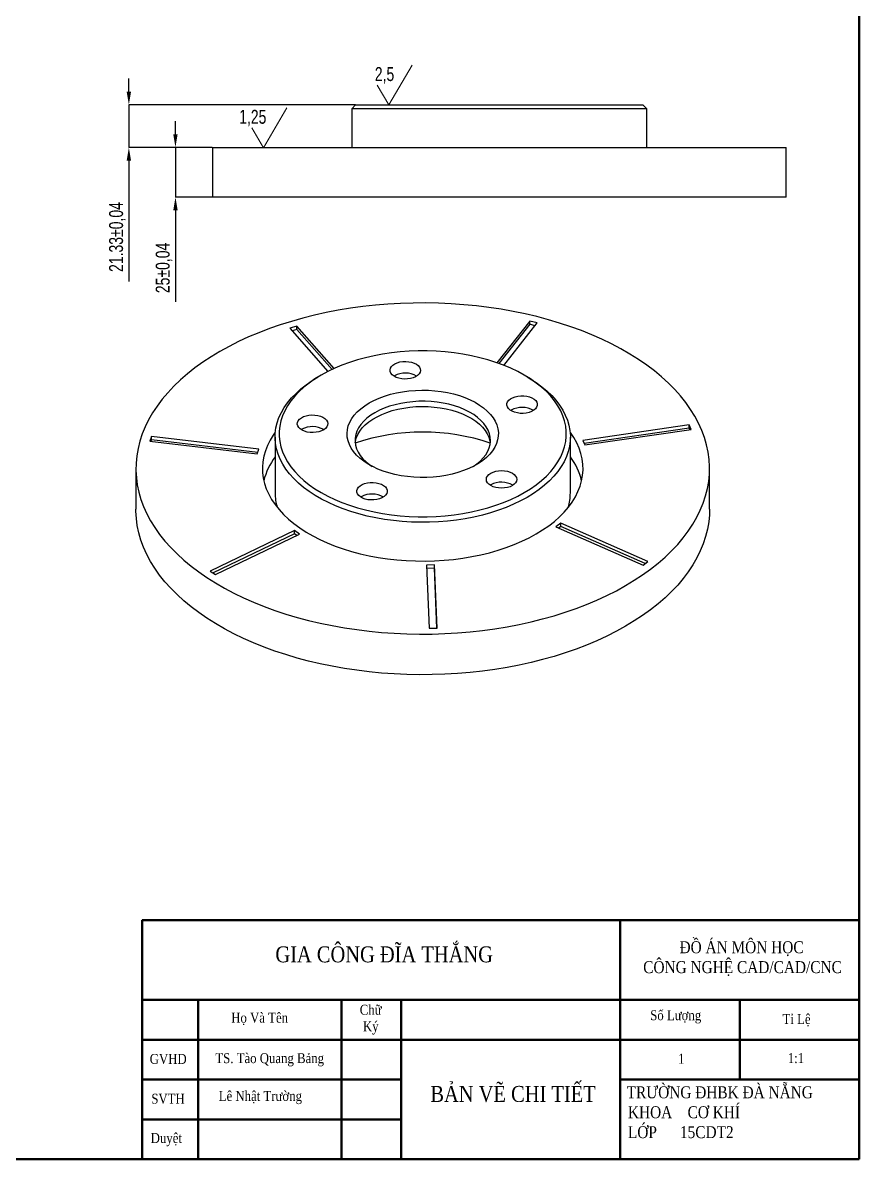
# Model space of a CAD drawing. Header units: millimetres. Extents: x -1 to 420, y 0 to 441.
# Drawn here: x 210 to 420, y 0 to 285.3 of the extents above; entities that cross this region are included whole.
import ezdxf

# ---------------------------------------------------------------- set-up
doc = ezdxf.new("R2010")
doc.units = ezdxf.units.MM
doc.header["$LTSCALE"] = 23.1
doc.header["$PDMODE"] = 3
doc.header["$PDSIZE"] = 8
doc.linetypes.add('ACAD_ISO04W100', pattern=[30, 24, -3, 0, -3])
doc.linetypes.add('CENTER', pattern=[0.6, 0.375, -0.075, 0.075, -0.075])
doc.layers.get('0').update_dxf_attribs({"linetype": 'CONTINUOUS', "lineweight": 35})
doc.layers.get('Defpoints').update_dxf_attribs({"linetype": 'CONTINUOUS'})
doc.layers.add('3D', color=20, linetype='CONTINUOUS', plot=False)
doc.layers.add('chu', color=140, linetype='CONTINUOUS')
doc.layers.add('demension', color=161, linetype='ACAD_ISO04W100')
doc.layers.add('chuan-text', color=90, linetype='CONTINUOUS', lineweight=25)
doc.layers.add('khung', color=212, linetype='CONTINUOUS', lineweight=50)
doc.styles.add('SLDTEXTSTYLE0', font='TXT', dxfattribs={"width": 0.75})
doc.styles.get("Standard").update_dxf_attribs({"font": 'times.ttf', "width": 0.85})
doc.dimstyles.new('SLDDIMSTYLE0', dxfattribs={"dimtxt": 3.5, "dimasz": 3.302, "dimexe": 0, "dimexo": 0.0625, "dimgap": 0.875, "dimtad": 1, "dimlfac": 2, "dimrnd": 1e-09, "dimzin": 12, "dimdsep": 46, "dimtxsty": 'SLDTEXTSTYLE0', "dimsah": 1, "dimcen": 0.09, "dimadec": 0, "dimazin": 3, "dimtfac": 1, "dimtmove": 0, "dimatfit": 0, "dimfxl": 1, "dimfrac": 2, "dimtolj": 1, "dimtzin": 12, "dimarcsym": 0})

# ---------------------------------------------------------------- blocks, each defined once
blk = doc.blocks.new('SW_SFSYMBOL_0')
at = {"color": 0, "linetype": 'Continuous', "lineweight": 0}
for q in [(9.41, 5), (0.57, 0)]:
    blk.add_line((3.51, -5), q, dxfattribs=at)
at = {"color": 0, "linetype": 'Continuous', "lineweight": 0, "insert": (0, 4.51), "char_height": 3.5, "attachment_point": 1, "style": 'SLDTEXTSTYLE0'}
blk.add_mtext('2,5', dxfattribs=at)
blk = doc.blocks.new('*D55')
at = {"layer": 'Defpoints', "color": 0, "linetype": 'Continuous', "transparency": 16777216}
for p in [(248.34, 254.02), (257.64, 254.02), (257.64, 241.52)]:
    blk.add_point(p, dxfattribs=at)
at = {"layer": 'demension', "color": 0, "linetype": 'Continuous', "lineweight": -2, "transparency": 16777216}
for p, q in [((248.34, 257.32), (248.34, 260.62)), ((257.57, 254.02), (248.34, 254.02)), ((248.34, 254.02), (248.34, 241.52)), ((257.57, 241.52), (248.34, 241.52)), ((248.34, 238.21), (248.34, 215.23))]:
    blk.add_line(p, q, dxfattribs=at)
at = {"layer": 'demension', "color": 0, "linetype": 'Continuous', "transparency": 16777216}
for points in [[(247.79, 257.32), (248.89, 257.32), (248.34, 254.02)], [(247.79, 238.21), (248.89, 238.21), (248.34, 241.52)]]:
    blk.add_solid(points, dxfattribs=at)
at = {"layer": 'demension', "color": 0, "linetype": 'Continuous', "transparency": 16777216, "insert": (243.38, 223.76), "char_height": 3.5, "attachment_point": 2, "rotation": 90, "style": 'SLDTEXTSTYLE0'}
blk.add_mtext('\\A1;25±0,04', dxfattribs=at)
blk = doc.blocks.new('*D56')
at = {"layer": 'Defpoints', "color": 0, "linetype": 'Continuous', "transparency": 16777216}
for p in [(293.57, 264.68), (236.64, 254.02), (257.64, 254.02)]:
    blk.add_point(p, dxfattribs=at)
at = {"layer": 'demension', "color": 0, "linetype": 'Continuous', "lineweight": -2, "transparency": 16777216}
for p, q in [((236.64, 267.98), (236.64, 271.29)), ((293.51, 264.68), (236.64, 264.68)), ((236.64, 264.68), (236.64, 254.02)), ((257.57, 254.02), (236.64, 254.02)), ((236.64, 250.71), (236.64, 220.36))]:
    blk.add_line(p, q, dxfattribs=at)
at = {"layer": 'demension', "color": 0, "linetype": 'Continuous', "transparency": 16777216}
for points in [[(236.09, 267.98), (237.19, 267.98), (236.64, 264.68)], [(236.09, 250.71), (237.19, 250.71), (236.64, 254.02)]]:
    blk.add_solid(points, dxfattribs=at)
at = {"layer": 'demension', "color": 0, "linetype": 'Continuous', "transparency": 16777216, "insert": (231.68, 231.52), "char_height": 3.5, "attachment_point": 2, "rotation": 90, "style": 'SLDTEXTSTYLE0'}
blk.add_mtext('\\A1;21.33±0,04', dxfattribs=at)
blk = doc.blocks.new('SW_SFSYMBOL_1')
at = {"color": 0, "linetype": 'Continuous', "lineweight": 0}
for q in [(12, 5), (3.15, 0)]:
    blk.add_line((6.1, -5), q, dxfattribs=at)
at = {"color": 0, "linetype": 'Continuous', "lineweight": 0, "insert": (0, 4.51), "char_height": 3.5, "attachment_point": 1, "style": 'SLDTEXTSTYLE0'}
blk.add_mtext('1,25', dxfattribs=at)

msp = doc.modelspace()

# ---------------------------------------------------------------- linework, layer by layer
at = {"layer": '3D', "linetype": 'Continuous', "lineweight": 30}
for p, q in [((278.8176, 209.1401), (277.0362, 208.6153)), ((277.0362, 208.6153), (286.6302, 197.7628)), ((278.8176, 208.3236), (277.6089, 207.9675)), ((288.2085, 198.5173), (278.8176, 209.1401)), ((278.8176, 208.3236), (278.8176, 209.1401)), ((287.6952, 198.2815), (278.8176, 208.3236)), ((337.2899, 210.4207), (329.0521, 199.933)), ((337.2899, 209.6042), (329.5536, 199.7549)), ((330.7525, 199.302), (339.1114, 209.9439)), ((339.1114, 209.9439), (337.2899, 210.4207)), ((337.2899, 209.6042), (337.2899, 210.4207)), ((338.5794, 209.2666), (337.2899, 209.6042)), ((284.9059, 196.8303), (284.1987, 196.4219)), ((303.3253, 196.6987), (303.1754, 196.6071)), ((336.6215, 196.4219), (335.9143, 196.8303)), ((332.6536, 188.072), (332.5037, 187.9804)), ((280.0501, 183.2623), (279.9003, 183.1707)), ((377.3026, 184.3514), (350.6405, 180.4624)), ((377.3026, 183.5348), (350.9764, 179.6949)), ((351.1304, 179.343), (377.7925, 183.232)), ((377.7925, 183.232), (377.3026, 184.3514)), ((377.3026, 183.5348), (377.3026, 184.3514)), ((377.4566, 183.183), (377.3026, 183.5348)), ((242.3136, 181.4259), (241.9137, 180.2947)), ((241.9137, 180.2947), (268.8584, 177.1203)), ((242.3136, 180.6094), (242.1908, 180.262)), ((269.2583, 178.2516), (242.3136, 181.4259)), ((242.3136, 180.6094), (242.3136, 181.4259)), ((268.9812, 177.4677), (242.3136, 180.6094)), ((273.3476, 181.2953), (273.3476, 167.2794)), ((347.4726, 167.2794), (347.4726, 181.2953)), ((350.6405, 180.4624), (351.1304, 179.343)), ((268.8584, 177.1203), (269.2583, 178.2516)), ((238.4101, 173.4035), (238.4101, 163.1967)), ((382.4101, 163.1967), (382.4101, 173.4035)), ((327.5044, 169.304), (327.3545, 169.2124)), ((294.9937, 166.3314), (294.8438, 166.2398)), ((278.1865, 157.8527), (257.0877, 147.6706)), ((278.1865, 157.0361), (257.7837, 147.1899)), ((258.3704, 146.7848), (279.4692, 156.9668)), ((279.4692, 156.9668), (278.1865, 157.8527)), ((278.1865, 157.0361), (278.1865, 157.8527)), ((278.7732, 156.6309), (278.1865, 157.0361)), ((345.0534, 159.647), (343.8428, 158.7279)), ((343.8428, 158.7279), (365.7333, 149.119)), ((345.0534, 158.8305), (344.5243, 158.4288)), ((366.9439, 150.038), (345.0534, 159.647)), ((345.0534, 158.8305), (345.0534, 159.647)), ((366.2624, 149.5206), (345.0534, 158.8305)), ((313.3792, 149.1905), (311.3797, 149.1638)), ((311.3797, 149.1638), (312.0146, 133.2927)), ((313.3792, 148.3739), (311.4124, 148.3477)), ((314.0141, 133.3193), (313.3792, 149.1905)), ((313.3792, 148.3739), (313.3792, 149.1905)), ((313.9814, 133.3189), (313.3792, 148.3739)), ((365.7333, 149.119), (366.9439, 150.038)), ((257.0877, 147.6706), (258.3704, 146.7848)), ((312.0146, 133.2927), (314.0141, 133.3193))]:
    msp.add_line(p, q, dxfattribs=at)
at = {"layer": '3D', "linetype": 'Continuous', "lineweight": 30, "flags": 128}
for points in [[(259.4984, 202.7941), (257.2963, 201.4653), (255.1981, 200.0816), (253.2079, 198.6456), (251.3298, 197.1602), (249.5673, 195.6283), (247.924, 194.0529), (246.4029, 192.4371), (245.0071, 190.784), (243.7394, 189.0969), (242.6022, 187.3791), (241.5977, 185.6339), (240.7279, 183.8648), (239.9945, 182.0752), (239.399, 180.2686), (238.9425, 178.4486), (238.6259, 176.6187), (238.4497, 174.7826), (238.4145, 172.9437), (238.5202, 171.1057), (238.7666, 169.2722), (239.1533, 167.4468), (239.6795, 165.6331), (240.3441, 163.8345), (241.1459, 162.0547), (242.0832, 160.2972), (243.1543, 158.5652), (244.3571, 156.8624), (245.6892, 155.1919), (247.1479, 153.557), (248.7306, 151.961), (250.4339, 150.407), (252.2546, 148.898), (254.1892, 147.437), (256.2339, 146.0268), (258.3846, 144.6701), (260.6371, 143.3698), (262.9871, 142.1282), (265.4299, 140.9478), (267.9608, 139.831), (270.5748, 138.7799), (273.2667, 137.7966), (276.0313, 136.883), (278.8633, 136.0409), (281.757, 135.2719), (284.7068, 134.5775), (287.7069, 133.9592), (290.7514, 133.4181), (293.8345, 132.9552), (296.9499, 132.5715), (300.0918, 132.2678), (303.2538, 132.0446), (306.4298, 131.9023), (309.6137, 131.8413), (312.799, 131.8616), (315.9798, 131.9633), (319.1496, 132.1461), (322.3023, 132.4096), (325.4317, 132.7534), (328.5317, 133.1768), (331.5962, 133.6789), (334.6193, 134.2588), (337.595, 134.9153), (340.5174, 135.6471), (343.381, 136.4529), (346.1799, 137.331), (348.9089, 138.2797), (351.5625, 139.2971), (354.1355, 140.3814), (356.623, 141.5302), (359.02, 142.7415), (361.3218, 144.0128), (363.524, 145.3416), (365.6221, 146.7253), (367.6123, 148.1613), (369.4904, 149.6467), (371.2529, 151.1786), (372.8963, 152.754), (374.4173, 154.3698), (375.8131, 156.0229), (377.0808, 157.71), (378.218, 159.4278), (379.2225, 161.173), (380.0923, 162.9421), (380.8257, 164.7317), (381.4212, 166.5383), (381.8777, 168.3583), (382.1944, 170.1882), (382.3705, 172.0243), (382.4057, 173.8632), (382.3, 175.7012), (382.0536, 177.5347), (381.6669, 179.3601), (381.1407, 181.1738), (380.4761, 182.9724), (379.6744, 184.7522), (378.737, 186.5097), (377.6659, 188.2417), (376.4631, 189.9445), (375.131, 191.615), (373.6723, 193.2499), (372.0897, 194.8459), (370.3863, 196.3999), (368.5656, 197.9089), (366.631, 199.37), (364.5863, 200.7802), (362.4356, 202.1368), (360.1831, 203.4371), (357.8331, 204.6787), (355.3903, 205.8591), (352.8594, 206.9759), (350.2455, 208.027), (347.5535, 209.0103), (344.7889, 209.9239), (341.9569, 210.7661), (339.0632, 211.535), (336.1134, 212.2294), (333.1133, 212.8477), (330.0688, 213.3889), (326.9857, 213.8517), (323.8703, 214.2354), (320.7284, 214.5391), (317.5664, 214.7624), (314.3904, 214.9046), (311.2065, 214.9656), (308.0212, 214.9453), (304.8405, 214.8436), (301.6706, 214.6608), (298.5179, 214.3973), (295.3885, 214.0535), (292.2885, 213.6301), (289.224, 213.128), (286.2009, 212.5481), (283.2252, 211.8916), (280.3028, 211.1598), (277.4392, 210.354), (274.6403, 209.4759), (271.9113, 208.5272), (269.2577, 207.5098), (266.6847, 206.4256), (264.1972, 205.2767), (261.8002, 204.0654), (259.4984, 202.7941)], [(284.9101, 196.8327), (283.3592, 195.8793), (281.9151, 194.8716), (280.5835, 193.8136), (279.3696, 192.7093), (278.2782, 191.5632), (277.3136, 190.3799), (276.4796, 189.1639), (275.7795, 187.92), (275.2161, 186.6533), (274.7916, 185.3686), (274.5076, 184.071), (274.3654, 182.7658), (274.3654, 181.4579), (274.5076, 180.1527), (274.7916, 178.8551), (275.2161, 177.5705), (275.7795, 176.3037), (276.4796, 175.0599), (277.3136, 173.8439), (278.2782, 172.6605), (279.3696, 171.5144), (280.5835, 170.4102), (281.9151, 169.3521), (283.3592, 168.3444), (284.9101, 167.391), (286.5615, 166.4957), (288.3071, 165.6621), (290.14, 164.8933), (292.0528, 164.1926), (294.0381, 163.5625), (296.088, 163.0056), (298.1944, 162.5242), (300.349, 162.12), (302.5433, 161.7948), (304.7687, 161.5497), (307.0163, 161.3858), (309.2774, 161.3037), (311.5429, 161.3037), (313.8039, 161.3858), (316.0515, 161.5497), (318.2769, 161.7948), (320.4712, 162.12), (322.6258, 162.5242), (324.7322, 163.0056), (326.7821, 163.5625), (328.7674, 164.1926), (330.6802, 164.8933), (332.5131, 165.6621), (334.2587, 166.4957), (335.9101, 167.391), (337.461, 168.3444), (338.9051, 169.3521), (340.2367, 170.4102), (341.4506, 171.5144), (342.542, 172.6605), (343.5066, 173.8439), (344.3406, 175.0599), (345.0407, 176.3037), (345.6041, 177.5705), (346.0286, 178.8551), (346.3126, 180.1527), (346.4548, 181.4579), (346.4548, 182.7658), (346.3126, 184.071), (346.0286, 185.3686), (345.6041, 186.6533), (345.0407, 187.92), (344.3406, 189.1639), (343.5066, 190.3799), (342.542, 191.5632), (341.4506, 192.7093), (340.2367, 193.8136), (338.9051, 194.8716), (337.461, 195.8793), (335.9101, 196.8327), (334.2587, 197.728), (332.5131, 198.5617), (330.6802, 199.3304), (328.7674, 200.0312), (326.7821, 200.6612), (324.7322, 201.2181), (322.6258, 201.6995), (320.4712, 202.1037), (318.2769, 202.4289), (316.0515, 202.674), (313.8039, 202.8379), (311.5429, 202.92), (309.2774, 202.92), (307.0163, 202.8379), (304.7687, 202.674), (302.5433, 202.4289), (300.349, 202.1037), (298.1944, 201.6995), (296.088, 201.2181), (294.0381, 200.6612), (292.0528, 200.0312), (290.14, 199.3304), (288.3071, 198.5617), (286.5615, 197.728), (284.9101, 196.8327)], [(305.4316, 200.2579), (306.1801, 200.2833), (306.9229, 200.224), (307.6313, 200.0822), (308.2782, 199.8633), (308.8387, 199.5758), (309.2913, 199.2307), (309.6185, 198.8412), (309.8078, 198.4223), (309.852, 197.9902), (309.7493, 197.5614), (309.5036, 197.1525), (309.1244, 196.779), (308.6264, 196.4554), (308.0285, 196.1942), (307.3538, 196.0053), (306.6283, 195.896), (305.8798, 195.8705), (305.137, 195.9298), (304.4286, 196.0716), (303.7817, 196.2905), (303.2212, 196.578), (302.7686, 196.9232), (302.4414, 197.3126), (302.252, 197.7315), (302.2079, 198.1636), (302.3106, 198.5924), (302.5563, 199.0014), (302.9354, 199.3748), (303.4335, 199.6984), (304.0314, 199.9596), (304.706, 200.1486), (305.4316, 200.2579)], [(336.6215, 196.4219), (337.4119, 195.9513), (338.9235, 194.9639), (340.3271, 193.9247), (341.6171, 192.8375), (342.7887, 191.7066), (343.8376, 190.5361), (344.7596, 189.3307), (345.5513, 188.0947), (346.2097, 186.8329), (346.7324, 185.5502), (347.1172, 184.2513), (347.3628, 182.9412), (347.4682, 181.6248), (347.4331, 180.3072), (347.2575, 178.9933), (346.9421, 177.6882), (346.4882, 176.3968), (345.8974, 175.1239), (345.1719, 173.8744), (344.3147, 172.6531), (343.3288, 171.4646), (342.218, 170.3134), (340.9866, 169.2038), (339.6392, 168.1401), (338.1809, 167.1263), (336.6172, 166.1663), (334.9542, 165.2636), (333.1981, 164.4217), (331.3555, 163.6439), (329.4334, 162.933), (327.4392, 162.2918), (325.3804, 161.7226), (323.2648, 161.2277), (321.1005, 160.809), (318.8956, 160.4679), (316.6585, 160.2059), (314.3977, 160.0238), (312.1218, 159.9224), (309.8394, 159.9021), (307.5591, 159.963), (305.2897, 160.1048), (303.0397, 160.3269), (300.8176, 160.6286), (298.632, 161.0087), (296.491, 161.4658), (294.4028, 161.9981), (292.3753, 162.6035), (290.4163, 163.2799), (288.5331, 164.0246), (286.7328, 164.8349), (285.0224, 165.7075), (283.4083, 166.6393), (281.8967, 167.6267), (280.4931, 168.666), (279.2031, 169.7531), (278.0315, 170.8841), (276.9826, 172.0545), (276.0606, 173.26), (275.2689, 174.4959), (274.6105, 175.7577), (274.0879, 177.0405), (273.703, 178.3394), (273.4574, 179.6495), (273.352, 180.9658), (273.3871, 182.2835), (273.5627, 183.5973), (273.8781, 184.9024), (274.3321, 186.1939), (274.9229, 187.4667), (275.6483, 188.7162), (276.5056, 189.9375), (277.4914, 191.126), (278.6022, 192.2773), (279.8336, 193.3868), (281.181, 194.4505), (282.6393, 195.4643), (284.203, 196.4244), (284.203, 196.4244)], [(296.9751, 189.8677), (298.1797, 190.5058), (299.475, 191.0816), (300.8512, 191.5911), (302.2981, 192.0304), (303.8051, 192.3962), (305.361, 192.686), (306.9543, 192.8974), (308.5732, 193.0289), (310.2057, 193.0797), (311.8397, 193.0492), (313.4631, 192.9378), (315.0639, 192.7462), (316.6302, 192.4759), (318.1505, 192.1289), (319.6135, 191.7076), (321.0084, 191.2154), (322.3248, 190.6557), (323.553, 190.0328), (324.6838, 189.3513), (325.709, 188.6161), (326.6209, 187.8328), (327.4128, 187.0071), (328.0789, 186.1452), (328.6141, 185.2535), (329.0145, 184.3384), (329.2772, 183.4069), (329.4002, 182.4658), (329.3826, 181.5221), (329.2246, 180.5827), (328.9272, 179.6547), (328.4928, 178.7449), (327.9244, 177.86), (327.2265, 177.0065), (326.404, 176.1909), (325.4631, 175.4191), (324.4107, 174.6968), (323.2547, 174.0295), (322.0036, 173.422), (320.6666, 172.8788), (319.2538, 172.404), (317.7754, 172.001), (316.2425, 171.673), (314.6665, 171.4222), (313.0589, 171.2505), (311.4317, 171.1593), (309.797, 171.1491), (308.1667, 171.2201), (306.5531, 171.3718), (304.9681, 171.6029), (303.4233, 171.9119), (301.9303, 172.2964), (300.5001, 172.7535), (299.1432, 173.28), (297.8697, 173.8718), (296.6891, 174.5247), (295.6101, 175.2337), (294.6406, 175.9936), (293.7879, 176.7988), (293.0583, 177.6434), (292.4571, 178.521), (291.9889, 179.4253), (291.657, 180.3494), (291.464, 181.2866), (291.4112, 182.2299), (291.4991, 183.1723), (291.727, 184.1068), (292.0933, 185.0266), (292.5951, 185.9248), (293.2288, 186.7948), (293.9898, 187.6301), (294.8723, 188.4246), (295.8699, 189.1723), (296.9751, 189.8677)], [(338.7664, 190.4527), (339.0397, 190.0496), (339.1715, 189.6234), (339.1568, 189.1907), (338.9961, 188.7678), (338.6956, 188.3713), (338.2668, 188.0161), (337.7263, 187.7161), (337.0948, 187.4827), (336.3965, 187.325), (335.6584, 187.2489), (334.9087, 187.2574), (334.1763, 187.3501), (333.4893, 187.5236), (332.8741, 187.7711), (332.3544, 188.0832), (331.9502, 188.4477), (331.6769, 188.8508), (331.5451, 189.2769), (331.5598, 189.7097), (331.7205, 190.1325), (332.021, 190.5291), (332.4497, 190.8843), (332.9903, 191.1843), (333.6218, 191.4176), (334.32, 191.5754), (335.0582, 191.6515), (335.8079, 191.643), (336.5403, 191.5502), (337.2273, 191.3768), (337.8424, 191.1293), (338.3621, 190.8172), (338.7664, 190.4527)], [(293.4478, 179.8255), (293.4992, 180.1759), (293.7274, 181.0595), (294.0938, 181.9275), (294.5954, 182.7726), (295.228, 183.5879), (295.9865, 184.3666), (296.8644, 185.1022), (297.8546, 185.7887), (298.9489, 186.4204), (300.1381, 186.9921), (301.4124, 187.4989), (302.7613, 187.9368), (304.1736, 188.302), (305.6375, 188.5915), (307.141, 188.803), (308.6716, 188.9348), (310.2166, 188.9856), (311.7632, 188.9551), (313.2986, 188.8435), (314.81, 188.6518), (316.285, 188.3816), (317.7113, 188.035), (319.0771, 187.615), (320.3711, 187.125), (321.5826, 186.5692), (322.7014, 185.952), (323.7185, 185.2787), (324.6252, 184.5548), (325.4142, 183.7862), (326.0788, 182.9795), (326.6136, 182.1412), (327.0141, 181.2783), (327.277, 180.3979), (327.3724, 179.8255)], [(323.1007, 173.9488), (323.9558, 174.5489), (324.8338, 175.2845), (325.5922, 176.0632), (326.2248, 176.8785), (326.7264, 177.7236), (327.0928, 178.5916), (327.321, 179.4752), (327.409, 180.3671), (327.3562, 181.2599), (327.1629, 182.1463), (326.8308, 183.0188), (326.3627, 183.8703), (325.7624, 184.6937), (325.0348, 185.4821), (324.1861, 186.2292), (323.2232, 186.9285), (322.1542, 187.5744), (320.9878, 188.1615), (319.7338, 188.685), (318.4025, 189.1404), (317.005, 189.5241), (315.5529, 189.8328), (314.0581, 190.0641), (312.5331, 190.2158), (310.9905, 190.287), (309.4431, 190.2768), (307.9037, 190.1854), (306.3851, 190.0136), (304.8998, 189.7628), (303.4602, 189.4351), (302.0782, 189.0332), (300.7653, 188.5603), (299.5322, 188.0205), (298.3893, 187.4183)], [(278.9769, 184.9859), (279.1662, 185.4047), (279.4935, 185.7942), (279.946, 186.1394), (280.5066, 186.4269), (281.1535, 186.6458), (281.8619, 186.7876), (282.6047, 186.8469), (283.3532, 186.8214), (284.0787, 186.7121), (284.7534, 186.5232), (285.3512, 186.262), (285.8493, 185.9384), (286.2285, 185.5649), (286.4741, 185.156), (286.5769, 184.7272), (286.5327, 184.2951), (286.3434, 183.8762), (286.0162, 183.4867), (285.5636, 183.1416), (285.0031, 182.8541), (284.3562, 182.6352), (283.6478, 182.4934), (282.905, 182.4341), (282.1565, 182.4595), (281.4309, 182.5688), (280.7563, 182.7577), (280.1584, 183.019), (279.6603, 183.3426), (279.2812, 183.716), (279.0355, 184.125), (278.9328, 184.5538), (278.9769, 184.9859)], [(298.3893, 187.4183), (297.346, 186.7585), (296.4109, 186.0466), (295.5919, 185.2887), (294.8956, 184.4908), (294.3279, 183.6598), (293.8935, 182.8024), (293.5959, 181.9257), (293.4376, 181.037), (293.42, 180.1437), (293.5432, 179.2532), (293.8061, 178.3728), (294.2066, 177.5099), (294.7414, 176.6716), (295.4061, 175.8649), (296.195, 175.0963), (297.1018, 174.3724), (297.7195, 173.9488)], [(273.4117, 182.5526), (272.8908, 181.8161), (272.0934, 180.5182), (271.4306, 179.1953), (270.9047, 177.8521), (270.5175, 176.4932), (270.2705, 175.1235), (270.1645, 173.7478), (270.1999, 172.3708), (270.3765, 170.9975), (270.6937, 169.6326), (271.1504, 168.281), (271.745, 166.9473), (272.4754, 165.6364), (273.3391, 164.3527), (274.333, 163.1008), (275.4536, 161.8851), (276.697, 160.7098), (278.0588, 159.5792), (279.5343, 158.4971), (281.1182, 157.4673), (282.805, 156.4936), (284.5887, 155.5792), (286.4632, 154.7274), (288.4217, 153.9413), (290.4575, 153.2235), (292.5634, 152.5766), (294.732, 152.0028), (296.9556, 151.5042), (299.2265, 151.0826), (301.5367, 150.7393), (303.8781, 150.4756), (306.2424, 150.2925), (308.6213, 150.1906), (311.0065, 150.1702), (313.3897, 150.2314), (315.7623, 150.374), (318.1162, 150.5975), (320.443, 150.901), (322.7345, 151.2837), (324.9828, 151.744), (327.1799, 152.2804), (329.318, 152.891), (331.3898, 153.5737), (333.3879, 154.326), (335.3052, 155.1453), (337.1351, 156.0288), (338.8712, 156.9732), (340.5072, 157.9754), (342.0376, 159.0318), (343.4568, 160.1387), (344.76, 161.2921), (345.9425, 162.4881), (347.0002, 163.7225), (347.9294, 164.9908), (348.7268, 166.2887), (349.3896, 167.6116), (349.9155, 168.9548), (350.3027, 170.3137), (350.5497, 171.6834), (350.6557, 173.0591), (350.6203, 174.4361), (350.4437, 175.8094), (350.1265, 177.1743), (349.6698, 178.5259), (349.0752, 179.8596), (348.3448, 181.1706), (347.4811, 182.4542), (347.4086, 182.5526)], [(332.9138, 169.1208), (332.3341, 168.8462), (331.6729, 168.6421), (330.9553, 168.5165), (330.2091, 168.474), (329.4629, 168.5165), (328.7453, 168.6421), (328.084, 168.8462), (327.5044, 169.1208), (327.0287, 169.4554), (326.6753, 169.8371), (326.4576, 170.2514), (326.3841, 170.6821), (326.4576, 171.1129), (326.6753, 171.5272), (327.0287, 171.9089), (327.5044, 172.2435), (328.084, 172.5181), (328.7453, 172.7222), (329.4629, 172.8478), (330.2091, 172.8903), (330.9553, 172.8478), (331.6729, 172.7222), (332.3341, 172.5181), (332.9138, 172.2435), (333.3895, 171.9089), (333.7429, 171.5272), (333.9606, 171.1129), (334.0341, 170.6821), (333.9606, 170.2514), (333.7429, 169.8371), (333.3895, 169.4554), (332.9138, 169.1208)], [(295.9619, 165.7421), (295.3303, 165.9755), (294.7898, 166.2755), (294.3611, 166.6306), (294.0606, 167.0272), (293.8999, 167.45), (293.8852, 167.8828), (294.017, 168.309), (294.2903, 168.7121), (294.6945, 169.0766), (295.2142, 169.3887), (295.8294, 169.6362), (296.5164, 169.8096), (297.2488, 169.9024), (297.9985, 169.9109), (298.7366, 169.8348), (299.4349, 169.677), (300.0664, 169.4437), (300.6069, 169.1436), (301.0357, 168.7885), (301.3362, 168.3919), (301.4969, 167.9691), (301.5116, 167.5363), (301.3798, 167.1102), (301.1065, 166.7071), (300.7022, 166.3425), (300.1825, 166.0305), (299.5673, 165.783), (298.8804, 165.6095), (298.1479, 165.5168), (297.3983, 165.5083), (296.6601, 165.5844), (295.9619, 165.7421)], [(361.3218, 133.806), (359.02, 132.5347), (356.623, 131.3235), (354.1355, 130.1746), (351.5625, 129.0904), (348.9089, 128.0729), (346.1799, 127.1242), (343.381, 126.2461), (340.5174, 125.4404), (337.595, 124.7085), (334.6193, 124.052), (331.5962, 123.4721), (328.5317, 122.97), (325.4317, 122.5467), (322.3023, 122.2029), (319.1496, 121.9393), (315.9798, 121.7565), (312.799, 121.6549), (309.6137, 121.6345), (306.4298, 121.6955), (303.2538, 121.8378), (300.0918, 122.061), (296.9499, 122.3648), (293.8345, 122.7484), (290.7514, 123.2113), (287.7069, 123.7524), (284.7068, 124.3708), (281.757, 125.0651), (278.8633, 125.8341), (276.0313, 126.6762), (273.2667, 127.5898), (270.5748, 128.5732), (267.9608, 129.6243), (265.4299, 130.7411), (262.9871, 131.9214), (260.6371, 133.163), (258.3846, 134.4634), (256.2339, 135.82), (254.1892, 137.2302), (252.2546, 138.6912), (250.4339, 140.2002), (248.7306, 141.7543), (247.1479, 143.3503), (245.6892, 144.9851), (244.3571, 146.6556), (243.1543, 148.3585), (242.0832, 150.0904), (241.1459, 151.848), (240.3441, 153.6278), (239.6795, 155.4263), (239.1533, 157.24), (238.7666, 159.0654), (238.5202, 160.8989), (238.4145, 162.7369), (238.4101, 163.1967)], [(382.4101, 163.1967), (382.3705, 161.8176), (382.1944, 159.9814), (381.8777, 158.1515), (381.4212, 156.3315), (380.8257, 154.5249), (380.0923, 152.7353), (379.2225, 150.9662), (378.218, 149.221), (377.0808, 147.5032), (375.8131, 145.8161), (374.4173, 144.163), (372.8963, 142.5472), (371.2529, 140.9718), (369.4904, 139.4399), (367.6123, 137.9545), (365.6221, 136.5186), (363.524, 135.1348), (361.3218, 133.806)]]:
    msp.add_lwpolyline(points, dxfattribs=at)
at = {"layer": '3D', "linetype": 'Continuous', "lineweight": 30}
for centre, radius, start, end in [((306.0216, 191.5979), 5.7697, 60.250977, 117.860898), ((335.3499, 182.9711), 5.7697, 60.250996, 117.860898), ((282.7465, 178.1614), 5.7697, 60.250986, 117.860905), ((310.4101, 129.1857), 53.3597, 71.458625, 108.541375), ((286.3897, 166.5059), 16.3353, 142.97787, 166.420246), ((334.2342, 166.4132), 16.5479, 13.732442, 36.869442), ((330.2007, 164.2031), 5.7697, 60.250982, 117.860903), ((286.0122, 167.2991), 12.6646, 180.089158, 196.811647), ((297.69, 161.2305), 5.7697, 60.250957, 117.860922), ((334.741, 167.3091), 12.7317, 343.232707, 359.866488)]:
    msp.add_arc(centre, radius, start, end, dxfattribs=at)
at = {"layer": 'chu', "linetype": 'Continuous', "lineweight": 25}
for p, q in [((293.5743, 264.6817), (292.5743, 263.6817)), ((292.5743, 263.6817), (292.5743, 254.0167)), ((366.6993, 263.6817), (292.5743, 263.6817)), ((293.5743, 264.6817), (365.6993, 264.6817)), ((366.6993, 263.6817), (365.6993, 264.6817)), ((366.6993, 254.0167), (366.6993, 263.6817)), ((257.6368, 254.0167), (257.6368, 241.5167)), ((257.6368, 254.0167), (401.6368, 254.0167)), ((401.6368, 241.5167), (401.6368, 254.0167)), ((329.6368, 241.5167), (257.6368, 241.5167)), ((401.6368, 241.5167), (329.6368, 241.5167))]:
    msp.add_line(p, q, dxfattribs=at)
at = {"layer": 'khung'}
for p, q in [((420, 0), (420, 297)), ((360, 60), (360, 0)), ((420, 60), (420, 60)), ((390, 40), (390, 20)), ((300, 30), (360, 30)), ((360, 30), (420, 30)), ((360, 20), (420, 20)), ((0, 0), (420, 0))]:
    msp.add_line(p, q, dxfattribs=at)
for points in [[(420, 0), (240, 0), (240, 60), (420, 60)], [(240, 60), (420, 60), (420, 40), (240, 40)], [(240, 40), (254, 40), (254, 0), (240, 0)], [(290, 40), (305, 40), (305, 0), (290, 0)]]:
    msp.add_lwpolyline(points, close=True, dxfattribs=at)
for points in [[(300, 30), (240, 30), (240, 40), (300, 40)], [(300, 20), (240, 20), (240, 30), (300, 30)], [(305, 20), (240, 20), (240, 10), (305, 10)]]:
    msp.add_lwpolyline(points, dxfattribs=at)

# ---------------------------------------------------------------- block references
at = {"layer": 'demension', "linetype": 'CENTER'}
for name, p in [('SW_SFSYMBOL_0', (298.3809, 269.6709)), ('SW_SFSYMBOL_1', (264.3327, 258.9405))]:
    msp.add_blockref(name, p, dxfattribs=at)

# ---------------------------------------------------------------- texts
at = {"layer": 'chu', "attachment_point": 1}
for s, insert, char_height, width in [('\\pi33.421;GIA CÔNG ĐĨA THẮNG', (240, 53.4423), 4, 120), ('{\\fTimes New Roman|b0|i0|c0|p18;Chữ \\P Ký}', (294.6095, 38.7878), 2.5, 10), ('{\\fTimes New Roman|b0|i0|c0|p18;Số Lượng}', (367.5248, 37.4128), 2.5, 35), ('{\\fTimes New Roman|b0|i0|c0|p18;Họ Và Tên}', (262.3422, 36.7975), 2.5, 35), ('{\\fTimes New Roman|b0|i0|c0|p18;Tỉ Lệ}', (400.7397, 36.4645), 2.5, 35), ('{\\fTimes New Roman|b0|i0|c0|p18;GVHD}', (241.8816, 26.4377), 2.5, 35), ('TS. Tào Quang Bảng', (258.3601, 26.6353), 2.5, 35), ('{\\fTimes New Roman|b0|i0|c0|p18;1}', (374.5037, 26.474), 2.5, 35), ('1:1', (402.0421, 26.6556), 2.5, 35), ('Lê Nhật Trường', (259.2041, 17.1487), 2.5, 35), ('BẢN VẼ CHI TIẾT', (312.3327, 18.4006), 4, 60), ('  {\\H1.2x;TRƯỜNG ĐHBK ĐÀ NẴNG\\P  KHOA    CƠ KHÍ\\P  LỚP      15CDT2}', (360, 18.3111), 2.5, 60), ('{\\fTimes New Roman|b0|i0|c0|p18;SVTH}', (242.278, 16.4575), 2.5, 35), ('{\\fTimes New Roman|b0|i0|c0|p18;Duyệt}', (242.128, 6.5877), 2.5, 35)]:
    msp.add_mtext(s, dxfattribs=dict(at, insert=insert, char_height=char_height, width=width))
at = {"layer": 'chuan-text', "insert": (360, 60), "char_height": 3.159, "width": 60, "attachment_point": 1}
msp.add_mtext('\\pi30;\\P\\pi14.879;{\\H0.94967x;ĐỒ ÁN MÔN HỌC\\P\\pi5.7621;CÔNG NGHỆ CAD/CAD/CNC}', dxfattribs=at)

# ---------------------------------------------------------------- dimensions: what is measured, and where the dimension line sits
at = {"layer": 'demension', "linetype": 'Continuous'}
for base, p1, picture, middle in [((236.6368, 254.0167), (293.5743, 264.6817), '*D56', (236.6368, 231.5167)), ((248.3392, 254.0167), (257.6368, 241.5167), '*D55', (248.3392, 223.7564))]:
    dim = msp.add_linear_dim(base=base, p1=p1, p2=(257.6368, 254.0167), angle=90, text='<>±0,04', dimstyle='SLDDIMSTYLE0', dxfattribs=at)
    dim.commit()
    dim.dimension.update_dxf_attribs({"geometry": picture, "text_midpoint": middle, "dimtype": 160})

doc.saveas('drawing.dxf')
